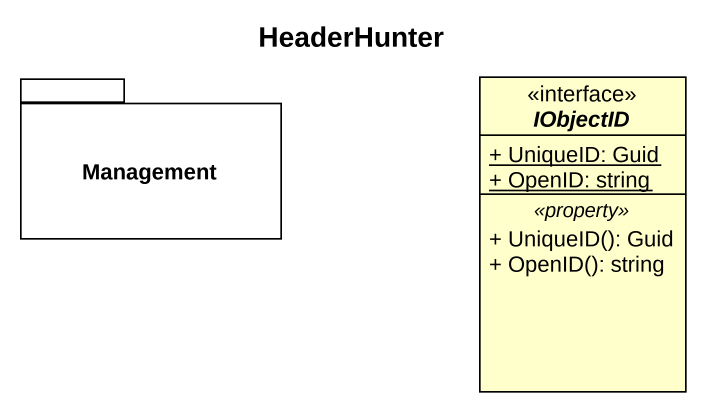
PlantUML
@startuml
title HeaderHunter
hide circle
hide empty members
skinparam classAttributeIconSize 0
package Management {
}
interface IObjectID {
  {static} + UniqueID: Guid
  {static} + OpenID: string
  .. <<property>> ..
  + UniqueID(): Guid
  + OpenID(): string
}
@enduml
